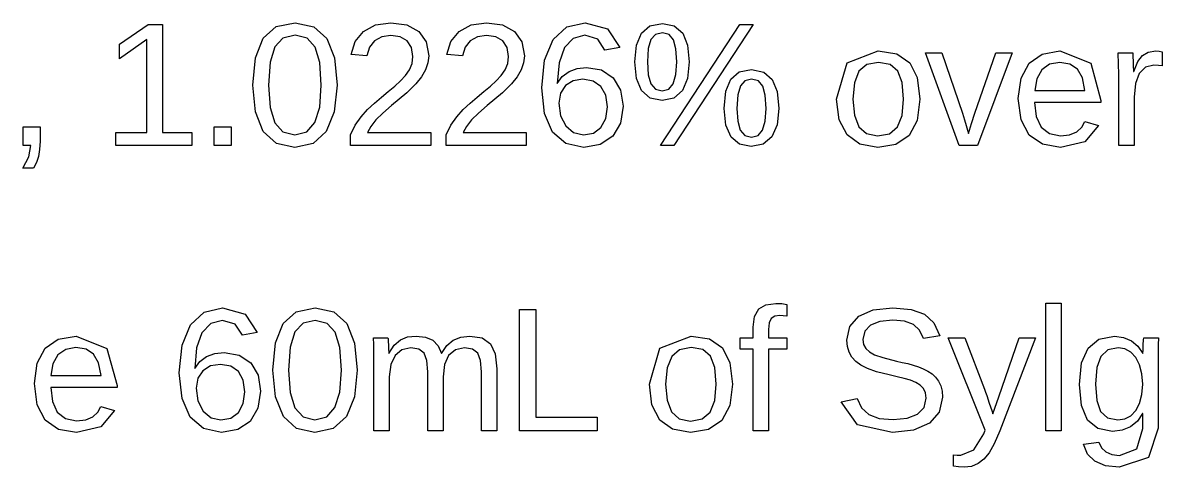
# Model space of a CAD drawing. Extents: x -16 to 132, y -40 to 113.
# Drawn here: x 35.31 to 53.69, y -19.71 to -12.54 of the extents above; entities that cross this region are included whole.
import ezdxf

# ---------------------------------------------------------------- set-up
doc = ezdxf.new("R2010")
doc.units = 0

msp = doc.modelspace()

# ---------------------------------------------------------------- linework, layer by layer
for p, q in [((36.8702, -12.8857), (37.332, -12.5681)), ((37.332, -12.5681), (37.5622, -12.5681)), ((37.5622, -12.5681), (37.5622, -14.31)), ((39.1857, -12.7899), (39.3977, -12.6017)), ((39.3977, -12.6017), (39.7051, -12.5389)), ((39.7051, -12.5389), (40.0052, -12.6024)), ((40.0052, -12.6024), (40.2148, -12.7927)), ((40.6707, -12.8402), (40.8061, -12.6776)), ((40.8061, -12.6776), (41.0018, -12.5736)), ((41.0018, -12.5736), (41.2464, -12.5389)), ((41.2464, -12.5389), (41.5077, -12.5738)), ((41.5077, -12.5738), (41.7007, -12.6783)), ((41.7007, -12.6783), (41.8197, -12.847)), ((42.2135, -12.8402), (42.3488, -12.6776)), ((42.3488, -12.6776), (42.5446, -12.5736)), ((42.5446, -12.5736), (42.7892, -12.5389)), ((42.7892, -12.5389), (43.0504, -12.5738)), ((43.0504, -12.5738), (43.2434, -12.6783)), ((43.2434, -12.6783), (43.3625, -12.847)), ((43.8645, -12.8108), (44.0847, -12.6069)), ((44.0847, -12.6069), (44.3819, -12.5389)), ((44.3819, -12.5389), (44.7425, -12.6384)), ((44.7425, -12.6384), (44.9394, -12.937)), ((45.2894, -12.7061), (45.4274, -12.5901)), ((45.4274, -12.5901), (45.6278, -12.5514)), ((45.5973, -14.5222), (46.876, -12.5681)), ((45.6278, -12.5514), (45.8199, -12.5902)), ((47.0938, -12.5681), (45.8123, -14.5222)), ((45.8199, -12.5902), (45.9551, -12.7067)), ((46.876, -12.5681), (47.0938, -12.5681)), ((37.3112, -12.8066), (36.8702, -13.1214)), ((37.3112, -14.31), (37.3112, -12.8066)), ((39.0624, -13.1041), (39.1857, -12.7899)), ((39.5073, -12.7882), (39.3743, -12.9287)), ((39.7051, -12.7414), (39.5073, -12.7882)), ((39.898, -12.7889), (39.7051, -12.7414)), ((40.0275, -12.9314), (39.898, -12.7889)), ((40.2148, -12.7927), (40.338, -13.1075)), ((40.6071, -13.0507), (40.6707, -12.8402)), ((40.9836, -12.8309), (40.9016, -12.9351)), ((41.101, -12.7659), (40.9836, -12.8309)), ((41.2464, -12.7442), (41.101, -12.7659)), ((41.3959, -12.7664), (41.2464, -12.7442)), ((41.5086, -12.8329), (41.3959, -12.7664)), ((41.5793, -12.9397), (41.5086, -12.8329)), ((41.8197, -12.847), (41.8595, -13.0743)), ((42.1498, -13.0507), (42.2135, -12.8402)), ((42.5264, -12.8309), (42.4444, -12.9351)), ((42.6437, -12.7659), (42.5264, -12.8309)), ((42.7892, -12.7442), (42.6437, -12.7659)), ((42.9386, -12.7664), (42.7892, -12.7442)), ((43.0513, -12.8329), (42.9386, -12.7664)), ((43.1221, -12.9397), (43.0513, -12.8329)), ((43.3625, -12.847), (43.4022, -13.0743)), ((43.7283, -13.1415), (43.8645, -12.8108)), ((44.1896, -12.7912), (44.0483, -12.9404)), ((44.3791, -12.7414), (44.1896, -12.7912)), ((44.5837, -12.8011), (44.3791, -12.7414)), ((44.7009, -12.9799), (44.5837, -12.8011)), ((45.2093, -12.8994), (45.2894, -12.7061)), ((45.442, -12.8114), (45.4004, -12.9562)), ((45.5162, -12.7288), (45.442, -12.8114)), ((45.6278, -12.7012), (45.5162, -12.7288)), ((45.7346, -12.7293), (45.6278, -12.7012)), ((45.8053, -12.8135), (45.7346, -12.7293)), ((45.8449, -12.9588), (45.8053, -12.8135)), ((45.9551, -12.7067), (46.0352, -12.9002)), ((36.8702, -13.1214), (36.8702, -12.8857)), ((39.3743, -12.9287), (39.2989, -13.1762)), ((40.1009, -13.1797), (40.0275, -12.9314)), ((40.9016, -12.9351), (40.8623, -13.0743)), ((41.6029, -13.0826), (41.5793, -12.9397)), ((42.4444, -12.9351), (42.405, -13.0743)), ((43.1456, -13.0826), (43.1221, -12.9397)), ((44.0483, -12.9404), (43.9604, -13.184)), ((44.9394, -12.937), (44.7009, -12.9799)), ((45.1826, -13.17), (45.2093, -12.8994)), ((45.4004, -12.9562), (45.3865, -13.17)), ((45.858, -13.17), (45.8449, -12.9588)), ((46.0352, -12.9002), (46.0619, -13.17)), ((48.606, -13.188), (49.1105, -12.9939)), ((49.1105, -12.9939), (49.4091, -13.0412)), ((49.4091, -13.0412), (49.6167, -13.1832)), ((50.4161, -14.5222), (49.8711, -13.0216)), ((49.8711, -13.0216), (50.1373, -13.0216)), ((50.1373, -13.0216), (50.4674, -13.9979)), ((50.6658, -14.0007), (51.0069, -13.0216)), ((51.2718, -13.0216), (50.7115, -14.5222)), ((51.0069, -13.0216), (51.2718, -13.0216)), ((51.5431, -13.1922), (51.7544, -13.0434)), ((51.7544, -13.0434), (52.0403, -12.9939)), ((52.0403, -12.9939), (52.5365, -13.1932)), ((52.986, -13.2047), (52.9797, -13.0216)), ((52.9797, -13.0216), (53.2155, -13.0216)), ((53.2155, -13.0216), (53.2238, -13.2258)), ((53.3694, -13.0646), (53.463, -13.0115)), ((53.463, -13.0115), (53.5886, -12.9939)), ((53.5886, -12.9939), (53.6388, -12.9973)), ((53.6388, -12.9973), (53.6898, -13.0077)), ((53.6898, -13.0077), (53.6898, -13.2365)), ((39.0213, -13.5444), (39.0624, -13.1041)), ((39.2989, -13.1762), (39.2738, -13.5444)), ((40.1253, -13.5444), (40.1009, -13.1797)), ((40.338, -13.1075), (40.3791, -13.5444)), ((40.8623, -13.0743), (40.6071, -13.0507)), ((41.5481, -13.2962), (41.5892, -13.1956)), ((41.5892, -13.1956), (41.6029, -13.0826)), ((41.8465, -13.1877), (41.8074, -13.3003)), ((41.8595, -13.0743), (41.8465, -13.1877)), ((42.405, -13.0743), (42.1498, -13.0507)), ((43.0908, -13.2962), (43.1319, -13.1956)), ((43.1319, -13.1956), (43.1456, -13.0826)), ((43.3892, -13.1877), (43.3502, -13.3003)), ((43.4022, -13.0743), (43.3892, -13.1877)), ((43.6829, -13.5902), (43.7283, -13.1415)), ((43.9604, -13.184), (43.9311, -13.5167)), ((45.2102, -13.438), (45.1826, -13.17)), ((45.3865, -13.17), (45.4004, -13.3785)), ((45.844, -13.3759), (45.858, -13.17)), ((46.0619, -13.17), (46.0343, -13.4362)), ((48.4379, -13.7705), (48.606, -13.188)), ((48.9259, -13.2142), (48.7978, -13.3219)), ((49.1147, -13.1783), (48.9259, -13.2142)), ((49.3011, -13.2135), (49.1147, -13.1783)), ((49.4247, -13.3191), (49.3011, -13.2135)), ((49.6167, -13.1832), (49.7385, -13.4247)), ((51.4125, -13.4338), (51.5431, -13.1922)), ((51.8733, -13.2086), (51.7483, -13.2997)), ((52.0361, -13.1783), (51.8733, -13.2086)), ((52.2015, -13.2055), (52.0361, -13.1783)), ((52.3232, -13.2872), (52.2015, -13.2055)), ((52.5365, -13.1932), (52.7018, -13.7913)), ((52.988, -13.3711), (52.986, -13.2047)), ((53.2238, -13.2258), (53.2266, -13.3281)), ((53.2321, -13.3281), (53.2963, -13.1658)), ((53.2963, -13.1658), (53.3694, -13.0646)), ((53.5567, -13.2227), (53.4197, -13.2561)), ((53.6316, -13.2262), (53.5567, -13.2227)), ((53.6898, -13.2365), (53.6316, -13.2262)), ((41.4045, -13.4765), (41.4848, -13.3884)), ((41.4848, -13.3884), (41.5481, -13.2962)), ((41.7428, -13.4127), (41.6528, -13.525)), ((41.8074, -13.3003), (41.7428, -13.4127)), ((42.9473, -13.4765), (43.0276, -13.3884)), ((43.0276, -13.3884), (43.0908, -13.2962)), ((43.2855, -13.4127), (43.1956, -13.525)), ((43.3502, -13.3003), (43.2855, -13.4127)), ((43.9311, -13.5167), (44.013, -13.4056)), ((44.013, -13.4056), (44.1225, -13.3246)), ((44.1225, -13.3246), (44.255, -13.2752)), ((44.255, -13.2752), (44.4054, -13.2587)), ((44.4054, -13.2587), (44.648, -13.301)), ((44.648, -13.301), (44.8347, -13.4279)), ((45.4004, -13.3785), (45.442, -13.5243)), ((45.8019, -13.5222), (45.844, -13.3759)), ((46.7311, -13.4494), (46.8682, -13.3335)), ((46.8682, -13.3335), (47.0674, -13.2948)), ((47.0674, -13.2948), (47.2644, -13.3345)), ((47.2644, -13.3345), (47.4003, -13.4536)), ((48.7978, -13.3219), (48.7244, -13.5058)), ((49.4938, -13.5023), (49.4247, -13.3191)), ((51.7483, -13.2997), (51.6667, -13.4437)), ((52.4033, -13.4281), (52.3232, -13.2872)), ((52.988, -14.5222), (52.988, -13.3711)), ((53.2266, -13.3281), (53.2321, -13.3281)), ((53.3195, -13.3565), (53.2582, -13.5193)), ((53.4197, -13.2561), (53.3195, -13.3565)), ((39.0636, -13.9778), (39.0213, -13.5444)), ((39.2738, -13.5444), (39.2992, -13.9047)), ((40.0997, -13.8995), (40.1253, -13.5444)), ((40.3791, -13.5444), (40.3359, -13.9761)), ((41.2055, -13.6485), (41.3104, -13.5625)), ((41.3104, -13.5625), (41.4045, -13.4765)), ((41.6528, -13.525), (41.5034, -13.6682)), ((42.7483, -13.6485), (42.8531, -13.5625)), ((42.8531, -13.5625), (42.9473, -13.4765)), ((43.1956, -13.525), (43.0461, -13.6682)), ((43.7266, -14.0031), (43.6829, -13.5902)), ((44.0636, -13.5535), (43.983, -13.6746)), ((44.1879, -13.477), (44.0636, -13.5535)), ((44.3458, -13.4515), (44.1879, -13.477)), ((44.5112, -13.4803), (44.3458, -13.4515)), ((44.6357, -13.5666), (44.5112, -13.4803)), ((44.7137, -13.706), (44.6357, -13.5666)), ((44.8347, -13.4279), (44.9538, -13.6263)), ((45.2929, -13.6346), (45.2102, -13.438)), ((45.442, -13.5243), (45.5155, -13.6101)), ((45.7296, -13.6096), (45.8019, -13.5222)), ((46.0343, -13.4362), (45.9517, -13.6332)), ((46.6515, -13.6445), (46.7311, -13.4494)), ((46.885, -13.5583), (46.8429, -13.7036)), ((46.9587, -13.4761), (46.885, -13.5583)), ((47.0674, -13.4487), (46.9587, -13.4761)), ((47.1754, -13.4767), (47.0674, -13.4487)), ((47.247, -13.5604), (47.1754, -13.4767)), ((47.2871, -13.7062), (47.247, -13.5604)), ((47.4003, -13.4536), (47.4793, -13.6497)), ((48.7244, -13.5058), (48.7, -13.7705)), ((49.5169, -13.7705), (49.4938, -13.5023)), ((49.7385, -13.4247), (49.779, -13.7705)), ((51.369, -13.7622), (51.4125, -13.4338)), ((51.6667, -13.4437), (51.6339, -13.6332)), ((52.4439, -13.6332), (52.4033, -13.4281)), ((53.2582, -13.5193), (53.2377, -13.74)), ((40.9829, -13.835), (41.0947, -13.7381)), ((41.0947, -13.7381), (41.2055, -13.6485)), ((41.5034, -13.6682), (41.2603, -13.8731)), ((42.5257, -13.835), (42.6375, -13.7381)), ((42.6375, -13.7381), (42.7483, -13.6485)), ((43.0461, -13.6682), (42.8031, -13.8731)), ((43.983, -13.6746), (43.9561, -13.8343)), ((44.7397, -13.8939), (44.7137, -13.706)), ((44.9538, -13.6263), (44.9935, -13.8828)), ((45.4304, -13.7552), (45.2929, -13.6346)), ((45.6223, -13.7955), (45.4304, -13.7552)), ((45.5155, -13.6101), (45.6251, -13.6387)), ((45.8142, -13.7549), (45.6223, -13.7955)), ((45.6251, -13.6387), (45.7296, -13.6096)), ((45.9517, -13.6332), (45.8142, -13.7549)), ((46.625, -13.9203), (46.6515, -13.6445)), ((46.8429, -13.7036), (46.8289, -13.9203)), ((47.3004, -13.9203), (47.2871, -13.7062)), ((47.4793, -13.6497), (47.5057, -13.9203)), ((48.4798, -14.1045), (48.4379, -13.7705)), ((48.7, -13.7705), (48.7241, -14.0303)), ((49.4928, -14.0364), (49.5169, -13.7705)), ((49.779, -13.7705), (49.7357, -14.1141)), ((51.4125, -14.1051), (51.369, -13.7622)), ((51.6339, -13.6332), (52.4439, -13.6332)), ((53.2377, -13.74), (53.2377, -14.5222)), ((39.2992, -13.9047), (39.3757, -14.1533)), ((40.0227, -14.1491), (40.0997, -13.8995)), ((40.7686, -14.0597), (40.8732, -13.9414)), ((40.8732, -13.9414), (40.9829, -13.835)), ((41.2603, -13.8731), (41.1171, -13.9971)), ((42.3114, -14.0597), (42.4159, -13.9414)), ((42.4159, -13.9414), (42.5257, -13.835)), ((42.8031, -13.8731), (42.6599, -13.9971)), ((43.9561, -13.8343), (43.984, -14.0399)), ((44.714, -14.0834), (44.7397, -13.8939)), ((44.9935, -13.8828), (44.9515, -14.1595)), ((46.6526, -14.1892), (46.625, -13.9203)), ((46.8289, -13.9203), (46.8426, -14.1267)), ((47.2862, -14.125), (47.3004, -13.9203)), ((47.5057, -13.9203), (47.4776, -14.1839)), ((52.7018, -13.8246), (51.6311, -13.8246)), ((51.6311, -13.8246), (51.6578, -14.0531)), ((52.7018, -13.7913), (52.7018, -13.8246)), ((39.1905, -14.2934), (39.0636, -13.9778)), ((39.8906, -14.2968), (40.0227, -14.1491)), ((40.3359, -13.9761), (40.2064, -14.292)), ((40.6745, -14.1933), (40.7686, -14.0597)), ((41.0065, -14.1082), (40.9254, -14.211)), ((41.1171, -13.9971), (41.0065, -14.1082)), ((42.2173, -14.1933), (42.3114, -14.0597)), ((42.5493, -14.1082), (42.4681, -14.211)), ((42.6599, -13.9971), (42.5493, -14.1082)), ((43.8576, -14.3045), (43.7266, -14.0031)), ((43.984, -14.0399), (44.0677, -14.2046)), ((44.6371, -14.2275), (44.714, -14.0834)), ((46.8426, -14.1267), (46.8837, -14.2719)), ((47.2435, -14.2705), (47.2862, -14.125)), ((48.6057, -14.3495), (48.4798, -14.1045)), ((48.7241, -14.0303), (48.7964, -14.2164)), ((49.4205, -14.2212), (49.4928, -14.0364)), ((49.7357, -14.1141), (49.6057, -14.3571)), ((50.4674, -13.9979), (50.5004, -14.1078)), ((50.5004, -14.1078), (50.5631, -14.3266)), ((50.6117, -14.1644), (50.6658, -14.0007)), ((51.5431, -14.3516), (51.4125, -14.1051)), ((51.6578, -14.0531), (51.7379, -14.2226)), ((52.392, -14.2237), (52.4425, -14.1325)), ((52.4425, -14.1325), (52.6616, -14.1949)), ((35.319, -14.5222), (35.319, -14.2184)), ((35.319, -14.2184), (35.5895, -14.2184)), ((35.5895, -14.2184), (35.5895, -14.4515)), ((36.8133, -14.5222), (36.8133, -14.31)), ((36.8133, -14.31), (37.3112, -14.31)), ((37.5622, -14.31), (38.0379, -14.31)), ((38.0379, -14.31), (38.0379, -14.5222)), ((38.399, -14.5222), (38.399, -14.2184)), ((38.399, -14.2184), (38.6695, -14.2184)), ((38.6695, -14.2184), (38.6695, -14.5222)), ((39.4017, -14.4858), (39.1905, -14.2934)), ((39.3757, -14.1533), (39.5076, -14.2979)), ((39.5076, -14.2979), (39.6995, -14.3461)), ((39.6995, -14.3461), (39.8906, -14.2968)), ((40.2064, -14.292), (39.9927, -14.4854)), ((40.596, -14.3461), (40.6745, -14.1933)), ((40.9254, -14.211), (40.8706, -14.31)), ((40.8706, -14.31), (41.89, -14.31)), ((41.89, -14.31), (41.89, -14.5222)), ((42.1387, -14.3461), (42.2173, -14.1933)), ((42.4681, -14.211), (42.4133, -14.31)), ((42.4133, -14.31), (43.4327, -14.31)), ((43.4327, -14.31), (43.4327, -14.5222)), ((44.0712, -14.4885), (43.8576, -14.3045)), ((44.0677, -14.2046), (44.1952, -14.3128)), ((44.1952, -14.3128), (44.3541, -14.3488)), ((44.3541, -14.3488), (44.515, -14.3185)), ((44.515, -14.3185), (44.6371, -14.2275)), ((44.9515, -14.1595), (44.8257, -14.371)), ((46.7353, -14.3828), (46.6526, -14.1892)), ((46.8837, -14.2719), (46.9563, -14.3577)), ((47.1704, -14.3573), (47.2435, -14.2705)), ((47.4776, -14.1839), (47.3933, -14.3786)), ((48.7964, -14.2164), (48.9203, -14.3282)), ((48.9203, -14.3282), (49.0994, -14.3655)), ((49.0994, -14.3655), (49.292, -14.3294)), ((49.292, -14.3294), (49.4205, -14.2212)), ((50.5631, -14.3266), (50.6117, -14.1644)), ((51.7379, -14.2226), (51.8693, -14.3277)), ((51.8693, -14.3277), (52.05, -14.3627)), ((52.1961, -14.3464), (52.31, -14.2975)), ((52.31, -14.2975), (52.392, -14.2237)), ((52.6616, -14.1949), (52.4415, -14.4612)), ((35.5895, -14.4515), (35.5829, -14.5863)), ((39.6968, -14.5499), (39.4017, -14.4858)), ((39.9927, -14.4854), (39.6968, -14.5499)), ((40.596, -14.5222), (40.596, -14.3461)), ((42.1387, -14.5222), (42.1387, -14.3461)), ((44.3625, -14.5499), (44.0712, -14.4885)), ((44.626, -14.5052), (44.3625, -14.5499)), ((44.8257, -14.371), (44.626, -14.5052)), ((46.872, -14.4998), (46.7353, -14.3828)), ((47.0619, -14.5388), (46.872, -14.4998)), ((46.9563, -14.3577), (47.0647, -14.3863)), ((47.2543, -14.4988), (47.0619, -14.5388)), ((47.0647, -14.3863), (47.1704, -14.3573)), ((47.3933, -14.3786), (47.2543, -14.4988)), ((48.8137, -14.4998), (48.6057, -14.3495)), ((49.1022, -14.5499), (48.8137, -14.4998)), ((49.3931, -14.5017), (49.1022, -14.5499)), ((49.6057, -14.3571), (49.3931, -14.5017)), ((51.7568, -14.5003), (51.5431, -14.3516)), ((52.05, -14.5499), (51.7568, -14.5003)), ((52.05, -14.3627), (52.1961, -14.3464)), ((52.4415, -14.4612), (52.05, -14.5499)), ((35.3107, -14.8855), (35.4085, -14.7004)), ((35.4411, -14.5222), (35.319, -14.5222)), ((35.4085, -14.7004), (35.4411, -14.5222)), ((35.5631, -14.6969), (35.5295, -14.7933)), ((35.5829, -14.5863), (35.5631, -14.6969)), ((38.0379, -14.5222), (36.8133, -14.5222)), ((38.6695, -14.5222), (38.399, -14.5222)), ((41.89, -14.5222), (40.596, -14.5222)), ((43.4327, -14.5222), (42.1387, -14.5222)), ((45.8123, -14.5222), (45.5973, -14.5222)), ((50.7115, -14.5222), (50.4161, -14.5222)), ((53.2377, -14.5222), (52.988, -14.5222)), ((35.4813, -14.8855), (35.3107, -14.8855)), ((35.5295, -14.7933), (35.4813, -14.8855)), ((47.1821, -17.1587), (47.2962, -17.091)), ((47.2962, -17.091), (47.4581, -17.0685)), ((47.4581, -17.0685), (47.5541, -17.0727)), ((47.5541, -17.0727), (47.6342, -17.0852)), ((47.6342, -17.0852), (47.6342, -17.2752)), ((51.8109, -19.1239), (51.8109, -17.0657)), ((51.8109, -17.0657), (52.0606, -17.0657)), ((52.0606, -17.0657), (52.0606, -19.1239)), ((38.0173, -17.4125), (38.2375, -17.2086)), ((38.2375, -17.2086), (38.5346, -17.1406)), ((38.5346, -17.1406), (38.8952, -17.2401)), ((38.8952, -17.2401), (39.0922, -17.5387)), ((39.5094, -17.3916), (39.7215, -17.2034)), ((39.7215, -17.2034), (40.0289, -17.1406)), ((40.0289, -17.1406), (40.3289, -17.2041)), ((40.3289, -17.2041), (40.5385, -17.3944)), ((43.3206, -19.1239), (43.3206, -17.1698)), ((43.3206, -17.1698), (43.5855, -17.1698)), ((43.5855, -17.1698), (43.5855, -18.9075)), ((47.1145, -17.2776), (47.1821, -17.1587)), ((47.4408, -17.2762), (47.3846, -17.3126)), ((47.5233, -17.2641), (47.4408, -17.2762)), ((47.5753, -17.2668), (47.5233, -17.2641)), ((47.6342, -17.2752), (47.5753, -17.2668)), ((48.7949, -17.2766), (49.0284, -17.1746)), ((49.0284, -17.1746), (49.3448, -17.1406)), ((49.3448, -17.1406), (49.6385, -17.1661)), ((49.6385, -17.1661), (49.8538, -17.2426)), ((49.8538, -17.2426), (50.0036, -17.3804)), ((37.8811, -17.7432), (38.0173, -17.4125)), ((38.3424, -17.3929), (38.2011, -17.5421)), ((38.5318, -17.3431), (38.3424, -17.3929)), ((38.7364, -17.4028), (38.5318, -17.3431)), ((38.8536, -17.5816), (38.7364, -17.4028)), ((39.3862, -17.7058), (39.5094, -17.3916)), ((39.831, -17.3899), (39.698, -17.5304)), ((40.0289, -17.3431), (39.831, -17.3899)), ((40.2218, -17.3906), (40.0289, -17.3431)), ((40.3513, -17.5331), (40.2218, -17.3906)), ((40.5385, -17.3944), (40.6618, -17.7092)), ((47.0919, -17.4541), (47.1145, -17.2776)), ((47.0919, -17.6233), (47.0919, -17.4541)), ((47.3523, -17.3809), (47.3416, -17.4887)), ((47.3846, -17.3126), (47.3523, -17.3809)), ((48.6028, -17.6635), (48.6508, -17.4412)), ((48.6508, -17.4412), (48.7949, -17.2766)), ((48.9842, -17.418), (48.8916, -17.5148)), ((49.1354, -17.3598), (48.9842, -17.418)), ((49.3421, -17.3403), (49.1354, -17.3598)), ((49.5324, -17.3578), (49.3421, -17.3403)), ((49.6763, -17.4104), (49.5324, -17.3578)), ((49.7775, -17.5018), (49.6763, -17.4104)), ((50.0036, -17.3804), (50.1007, -17.59)), ((35.884, -17.6451), (36.1699, -17.5956)), ((36.1699, -17.5956), (36.666, -17.7949)), ((38.2011, -17.5421), (38.1132, -17.7857)), ((39.0922, -17.5387), (38.8536, -17.5816)), ((39.698, -17.5304), (39.6226, -17.7779)), ((40.4246, -17.7814), (40.3513, -17.5331)), ((40.9717, -17.7325), (40.9655, -17.6233)), ((40.9655, -17.6233), (41.2013, -17.6233)), ((41.2013, -17.6233), (41.2027, -17.6361)), ((41.2027, -17.6361), (41.2041, -17.6607)), ((41.401, -17.658), (41.5164, -17.6111)), ((41.5164, -17.6111), (41.6548, -17.5956)), ((41.6548, -17.5956), (41.8075, -17.6125)), ((41.8075, -17.6125), (41.9245, -17.6635)), ((42.2546, -17.6621), (42.3765, -17.6122)), ((42.3765, -17.6122), (42.5216, -17.5956)), ((42.5216, -17.5956), (42.718, -17.6264)), ((42.718, -17.6264), (42.8524, -17.719)), ((45.5856, -17.7897), (46.0901, -17.5956)), ((46.0901, -17.5956), (46.3886, -17.6429)), ((46.3886, -17.6429), (46.5963, -17.7849)), ((46.8811, -17.8049), (46.8811, -17.6233)), ((46.8811, -17.6233), (47.0919, -17.6233)), ((47.3416, -17.4887), (47.3416, -17.6233)), ((47.3416, -17.6233), (47.6342, -17.6233)), ((47.6342, -17.6233), (47.6342, -17.8049)), ((48.8916, -17.5148), (48.8608, -17.6496)), ((49.84, -17.6358), (49.7775, -17.5018)), ((50.1007, -17.59), (49.84, -17.6358)), ((50.8345, -19.1169), (50.2395, -17.6233)), ((50.2395, -17.6233), (50.5058, -17.6233)), ((50.5058, -17.6233), (50.822, -18.4526)), ((51.055, -18.5788), (51.3837, -17.6233)), ((51.6472, -17.6233), (51.0702, -19.1239)), ((51.3837, -17.6233), (51.6472, -17.6233)), ((52.6701, -17.647), (52.9182, -17.5997)), ((52.9182, -17.5997), (53.0671, -17.6179)), ((53.0671, -17.6179), (53.1949, -17.6725)), ((53.3897, -17.6562), (53.3953, -17.6233)), ((53.3953, -17.6233), (53.6324, -17.6233)), ((53.6324, -17.6233), (53.6262, -17.7384)), ((35.5421, -18.0355), (35.6727, -17.7939)), ((35.6727, -17.7939), (35.884, -17.6451)), ((36.0029, -17.8103), (35.8779, -17.9014)), ((36.1657, -17.78), (36.0029, -17.8103)), ((36.3311, -17.8072), (36.1657, -17.78)), ((36.4528, -17.8889), (36.3311, -17.8072)), ((36.666, -17.7949), (36.8314, -18.393)), ((37.8356, -18.1919), (37.8811, -17.7432)), ((38.1132, -17.7857), (38.0839, -18.1184)), ((39.3451, -18.1461), (39.3862, -17.7058)), ((39.6226, -17.7779), (39.5975, -18.1461)), ((40.4491, -18.1461), (40.4246, -17.7814)), ((40.6618, -17.7092), (40.7029, -18.1461)), ((40.9738, -17.9437), (40.9717, -17.7325)), ((41.2041, -17.6607), (41.2056, -17.6935)), ((41.2056, -17.6935), (41.2075, -17.7308)), ((41.2075, -17.7308), (41.2098, -17.7878)), ((41.2098, -17.7878), (41.2124, -17.8798)), ((41.2165, -17.8798), (41.3029, -17.7446)), ((41.3029, -17.7446), (41.401, -17.658)), ((41.4246, -17.8188), (41.315, -17.9104)), ((41.5674, -17.7883), (41.4246, -17.8188)), ((41.6988, -17.8091), (41.5674, -17.7883)), ((41.7824, -17.8715), (41.6988, -17.8091)), ((41.9245, -17.6635), (42.0086, -17.7516)), ((42.0086, -17.7516), (42.0625, -17.8798)), ((42.0667, -17.8798), (42.1525, -17.7498)), ((42.1525, -17.7498), (42.2546, -17.6621)), ((42.2888, -17.8187), (42.1797, -17.9097)), ((42.4342, -17.7883), (42.2888, -17.8187)), ((42.5656, -17.8091), (42.4342, -17.7883)), ((42.6492, -17.8715), (42.5656, -17.8091)), ((42.8524, -17.719), (42.9299, -17.8819)), ((45.4174, -18.3722), (45.5856, -17.7897)), ((45.9054, -17.8159), (45.7773, -17.9236)), ((46.0942, -17.78), (45.9054, -17.8159)), ((46.2806, -17.8152), (46.0942, -17.78)), ((46.4042, -17.9208), (46.2806, -17.8152)), ((46.5963, -17.7849), (46.718, -18.0264)), ((47.0919, -17.8049), (46.8811, -17.8049)), ((47.0919, -19.1239), (47.0919, -17.8049)), ((47.6342, -17.8049), (47.3416, -17.8049)), ((47.3416, -17.8049), (47.3416, -19.1239)), ((48.612, -17.7668), (48.6028, -17.6635)), ((48.6396, -17.8577), (48.612, -17.7668)), ((48.8608, -17.6496), (48.8727, -17.732)), ((48.8727, -17.732), (48.9086, -17.7987)), ((48.9086, -17.7987), (48.967, -17.8531)), ((52.39, -18.0305), (52.4945, -17.789)), ((52.4945, -17.789), (52.6701, -17.647)), ((52.8138, -17.8202), (52.7005, -17.9242)), ((52.9792, -17.7855), (52.8138, -17.8202)), ((53.0883, -17.8031), (52.9792, -17.7855)), ((53.1852, -17.8556), (53.0883, -17.8031)), ((53.1949, -17.6725), (53.2987, -17.7607)), ((53.2987, -17.7607), (53.3759, -17.8798)), ((53.3786, -17.8798), (53.38, -17.823)), ((53.38, -17.823), (53.3842, -17.7356)), ((53.3842, -17.7356), (53.3897, -17.6562)), ((53.6262, -17.7384), (53.6241, -17.9339)), ((35.8779, -17.9014), (35.7963, -18.0454)), ((36.5329, -18.0298), (36.4528, -17.8889)), ((38.0839, -18.1184), (38.1657, -18.0073)), ((38.1657, -18.0073), (38.2753, -17.9263)), ((38.2753, -17.9263), (38.4077, -17.8769)), ((38.4077, -17.8769), (38.5582, -17.8604)), ((38.5582, -17.8604), (38.8007, -17.9027)), ((38.8007, -17.9027), (38.9874, -18.0296)), ((40.9738, -19.1239), (40.9738, -17.9437)), ((41.2124, -17.8798), (41.2165, -17.8798)), ((41.315, -17.9104), (41.2453, -18.0574)), ((41.8271, -17.9884), (41.7824, -17.8715)), ((41.842, -18.1725), (41.8271, -17.9884)), ((42.0625, -17.8798), (42.0667, -17.8798)), ((42.1797, -17.9097), (42.1116, -18.0565)), ((42.6939, -17.9884), (42.6492, -17.8715)), ((42.7088, -18.1725), (42.6939, -17.9884)), ((42.9299, -17.8819), (42.9557, -18.1239)), ((45.7773, -17.9236), (45.704, -18.1075)), ((46.4734, -18.104), (46.4042, -17.9208)), ((48.6845, -17.9369), (48.6396, -17.8577)), ((48.7457, -18.0054), (48.6845, -17.9369)), ((48.8277, -18.0655), (48.7457, -18.0054)), ((48.967, -17.8531), (49.0466, -17.8986)), ((49.0466, -17.8986), (49.1815, -17.9442)), ((49.1815, -17.9442), (49.4059, -17.9991)), ((49.4059, -17.9991), (49.4958, -18.0201)), ((52.7005, -17.9242), (52.6349, -18.1059)), ((53.2658, -17.9412), (53.1852, -17.8556)), ((53.3259, -18.0581), (53.2658, -17.9412)), ((53.3759, -17.8798), (53.3786, -17.8798)), ((53.6241, -17.9339), (53.6241, -19.0809)), ((35.4986, -18.3639), (35.5421, -18.0355)), ((35.7963, -18.0454), (35.7635, -18.2349)), ((36.5734, -18.2349), (36.5329, -18.0298)), ((37.8793, -18.6048), (37.8356, -18.1919)), ((38.2163, -18.1552), (38.1357, -18.2763)), ((38.3406, -18.0787), (38.2163, -18.1552)), ((38.4986, -18.0532), (38.3406, -18.0787)), ((38.664, -18.082), (38.4986, -18.0532)), ((38.7884, -18.1683), (38.664, -18.082)), ((38.8665, -18.3077), (38.7884, -18.1683)), ((38.9874, -18.0296), (39.1065, -18.228)), ((39.3874, -18.5795), (39.3451, -18.1461)), ((39.5975, -18.1461), (39.623, -18.5064)), ((40.4234, -18.5012), (40.4491, -18.1461)), ((40.7029, -18.1461), (40.6597, -18.5778)), ((41.2453, -18.0574), (41.2221, -18.2543)), ((41.842, -19.1239), (41.842, -18.1725)), ((42.1116, -18.0565), (42.0889, -18.2543)), ((42.7088, -19.1239), (42.7088, -18.1725)), ((42.9557, -18.1239), (42.9557, -19.1239)), ((45.704, -18.1075), (45.6796, -18.3722)), ((46.4964, -18.3722), (46.4734, -18.104)), ((46.718, -18.0264), (46.7586, -18.3722)), ((48.935, -18.1198), (48.8277, -18.0655)), ((49.0829, -18.1711), (48.935, -18.1198)), ((49.2866, -18.2224), (49.0829, -18.1711)), ((49.4958, -18.0201), (49.5854, -18.0414)), ((49.5854, -18.0414), (49.673, -18.065)), ((49.673, -18.065), (49.7567, -18.0927)), ((49.7567, -18.0927), (49.836, -18.1252)), ((49.836, -18.1252), (49.91, -18.1628)), ((49.91, -18.1628), (49.9767, -18.2075)), ((52.3551, -18.3763), (52.39, -18.0305)), ((52.6349, -18.1059), (52.6131, -18.3736)), ((53.3634, -18.2032), (53.3259, -18.0581)), ((35.5421, -18.7068), (35.4986, -18.3639)), ((35.7635, -18.2349), (36.5734, -18.2349)), ((38.1357, -18.2763), (38.1089, -18.436)), ((38.8925, -18.4956), (38.8665, -18.3077)), ((39.1065, -18.228), (39.1462, -18.4845)), ((41.2221, -18.2543), (41.2221, -19.1239)), ((42.0889, -18.2543), (42.0889, -19.1239)), ((45.4594, -18.7062), (45.4174, -18.3722)), ((45.6796, -18.3722), (45.7036, -18.632)), ((46.4723, -18.6381), (46.4964, -18.3722)), ((46.7586, -18.3722), (46.7152, -18.7158)), ((49.4138, -18.2519), (49.2866, -18.2224)), ((49.5293, -18.2793), (49.4138, -18.2519)), ((49.6312, -18.3088), (49.5293, -18.2793)), ((49.7179, -18.3445), (49.6312, -18.3088)), ((49.7881, -18.3885), (49.7179, -18.3445)), ((49.9767, -18.2075), (50.0341, -18.2613)), ((50.0341, -18.2613), (50.0811, -18.3247)), ((50.0811, -18.3247), (50.1166, -18.3986)), ((52.3875, -18.7165), (52.3551, -18.3763)), ((52.6131, -18.3736), (52.6335, -18.6381)), ((53.3759, -18.3736), (53.3634, -18.2032)), ((53.3634, -18.5402), (53.3759, -18.3736)), ((36.8314, -18.4263), (35.7607, -18.4263)), ((35.7607, -18.4263), (35.7874, -18.6548)), ((36.8314, -18.393), (36.8314, -18.4263)), ((38.1089, -18.436), (38.1368, -18.6416)), ((38.8668, -18.6851), (38.8925, -18.4956)), ((39.1462, -18.4845), (39.1043, -18.7612)), ((39.623, -18.5064), (39.6994, -18.755)), ((40.3465, -18.7508), (40.4234, -18.5012)), ((49.8407, -18.4429), (49.7881, -18.3885)), ((49.8734, -18.5116), (49.8407, -18.4429)), ((49.8843, -18.5983), (49.8734, -18.5116)), ((50.1166, -18.3986), (50.139, -18.4845)), ((50.139, -18.4845), (50.1465, -18.5844)), ((50.822, -18.4526), (50.8386, -18.4991)), ((50.8386, -18.4991), (50.8591, -18.5578)), ((50.8591, -18.5578), (50.901, -18.6801)), ((53.3259, -18.6822), (53.3634, -18.5402)), ((35.6727, -18.9533), (35.5421, -18.7068)), ((35.7874, -18.6548), (35.8675, -18.8243)), ((36.5216, -18.8254), (36.5721, -18.7342)), ((36.5721, -18.7342), (36.7912, -18.7966)), ((38.0104, -18.9062), (37.8793, -18.6048)), ((38.1368, -18.6416), (38.2205, -18.8063)), ((38.7898, -18.8292), (38.8668, -18.6851)), ((39.5143, -18.8951), (39.3874, -18.5795)), ((40.6597, -18.5778), (40.5302, -18.8937)), ((45.5852, -18.9512), (45.4594, -18.7062)), ((45.7036, -18.632), (45.7759, -18.8181)), ((46.4, -18.8229), (46.4723, -18.6381)), ((46.7152, -18.7158), (46.5852, -18.9588)), ((48.5113, -18.6551), (48.7679, -18.6038)), ((48.7751, -19.0275), (48.5113, -18.6551)), ((48.7679, -18.6038), (48.8372, -18.7565)), ((49.8495, -18.7482), (49.8843, -18.5983)), ((50.1465, -18.5844), (50.0936, -18.8243)), ((50.901, -18.6801), (50.9416, -18.8)), ((50.9579, -18.8521), (51.055, -18.5788)), ((52.4848, -18.9519), (52.3875, -18.7165)), ((52.6335, -18.6381), (52.6949, -18.816)), ((53.2656, -18.7967), (53.3259, -18.6822)), ((35.8675, -18.8243), (35.9989, -18.9294)), ((35.9989, -18.9294), (36.1796, -18.9644)), ((36.3257, -18.9481), (36.4396, -18.8992)), ((36.4396, -18.8992), (36.5216, -18.8254)), ((36.7912, -18.7966), (36.571, -19.0629)), ((38.224, -19.0902), (38.0104, -18.9062)), ((38.2205, -18.8063), (38.3479, -18.9145)), ((38.3479, -18.9145), (38.5069, -18.9505)), ((38.5069, -18.9505), (38.6678, -18.9202)), ((38.6678, -18.9202), (38.7898, -18.8292)), ((39.1043, -18.7612), (38.9784, -18.9727)), ((39.7254, -19.0875), (39.5143, -18.8951)), ((39.6994, -18.755), (39.8314, -18.8996)), ((39.8314, -18.8996), (40.0233, -18.9478)), ((40.0233, -18.9478), (40.2143, -18.8985)), ((40.2143, -18.8985), (40.3465, -18.7508)), ((40.5302, -18.8937), (40.3164, -19.0871)), ((43.5855, -18.9075), (44.573, -18.9075)), ((44.573, -18.9075), (44.573, -19.1239)), ((45.7759, -18.8181), (45.8999, -18.9299)), ((45.8999, -18.9299), (46.079, -18.9672)), ((46.2716, -18.9311), (46.4, -18.8229)), ((48.8372, -18.7565), (48.9565, -18.8625)), ((48.9565, -18.8625), (49.1267, -18.9243)), ((49.1267, -18.9243), (49.349, -18.945)), ((49.349, -18.945), (49.5763, -18.9229)), ((49.5763, -18.9229), (49.7449, -18.8569)), ((49.7449, -18.8569), (49.8495, -18.7482)), ((50.0936, -18.8243), (49.9349, -19.0032)), ((50.9416, -18.8), (50.9579, -18.8521)), ((52.6949, -18.816), (52.8058, -18.9169)), ((52.8058, -18.9169), (52.9751, -18.9505)), ((53.0863, -18.9332), (53.1845, -18.8812)), ((53.1845, -18.8812), (53.2656, -18.7967)), ((53.3731, -18.8451), (53.2892, -18.9715)), ((53.3759, -18.8451), (53.3731, -18.8451)), ((53.3759, -19.0864), (53.3759, -18.8451)), ((35.8864, -19.102), (35.6727, -18.9533)), ((36.1796, -19.1516), (35.8864, -19.102)), ((36.1796, -18.9644), (36.3257, -18.9481)), ((36.571, -19.0629), (36.1796, -19.1516)), ((38.5152, -19.1516), (38.224, -19.0902)), ((38.7787, -19.1069), (38.5152, -19.1516)), ((38.9784, -18.9727), (38.7787, -19.1069)), ((40.0205, -19.1516), (39.7254, -19.0875)), ((40.3164, -19.0871), (40.0205, -19.1516)), ((45.7933, -19.1015), (45.5852, -18.9512)), ((46.0817, -19.1516), (45.7933, -19.1015)), ((46.079, -18.9672), (46.2716, -18.9311)), ((46.3727, -19.1034), (46.0817, -19.1516)), ((46.5852, -18.9588), (46.3727, -19.1034)), ((49.3393, -19.1516), (48.7751, -19.0275)), ((49.9349, -19.0032), (49.6803, -19.1145)), ((52.651, -19.0892), (52.4848, -18.9519)), ((52.8905, -19.135), (52.651, -19.0892)), ((52.9751, -18.9505), (53.0863, -18.9332)), ((53.1789, -19.0622), (53.0451, -19.1168)), ((53.2892, -18.9715), (53.1789, -19.0622)), ((53.2826, -19.4141), (53.3759, -19.0864)), ((53.6241, -19.0809), (53.4671, -19.5552)), ((41.2221, -19.1239), (40.9738, -19.1239)), ((42.0889, -19.1239), (41.842, -19.1239)), ((42.9557, -19.1239), (42.7088, -19.1239)), ((44.573, -19.1239), (43.3206, -19.1239)), ((47.3416, -19.1239), (47.0919, -19.1239)), ((49.6803, -19.1145), (49.3393, -19.1516)), ((50.6507, -19.4335), (50.8109, -19.1766)), ((50.8109, -19.1766), (50.8345, -19.1169)), ((51.0702, -19.1239), (50.9804, -19.3331)), ((52.0606, -19.1239), (51.8109, -19.1239)), ((53.0451, -19.1168), (52.8905, -19.135)), ((50.442, -19.5192), (50.6507, -19.4335)), ((50.8969, -19.481), (50.8121, -19.5833)), ((50.9804, -19.3331), (50.8969, -19.481)), ((52.4175, -19.343), (52.6686, -19.3069)), ((52.4851, -19.5002), (52.4175, -19.343)), ((52.6686, -19.3069), (52.7086, -19.399)), ((52.7086, -19.399), (52.7788, -19.4671)), ((52.7788, -19.4671), (52.8774, -19.5093)), ((53.0028, -19.5233), (53.2826, -19.4141)), ((50.3255, -19.6981), (50.3255, -19.5108)), ((50.3255, -19.5108), (50.3809, -19.5171)), ((50.3809, -19.5171), (50.442, -19.5192)), ((50.7186, -19.6558), (50.6145, -19.6989)), ((50.8121, -19.5833), (50.7186, -19.6558)), ((52.6048, -19.6169), (52.4851, -19.5002)), ((52.7753, -19.6892), (52.6048, -19.6169)), ((52.8774, -19.5093), (53.0028, -19.5233)), ((53.4671, -19.5552), (52.9959, -19.7133)), ((50.4031, -19.7095), (50.3255, -19.6981)), ((50.4974, -19.7133), (50.4031, -19.7095)), ((50.6145, -19.6989), (50.4974, -19.7133)), ((52.9959, -19.7133), (52.7753, -19.6892))]:
    msp.add_line(p, q)

doc.saveas('drawing.dxf')
